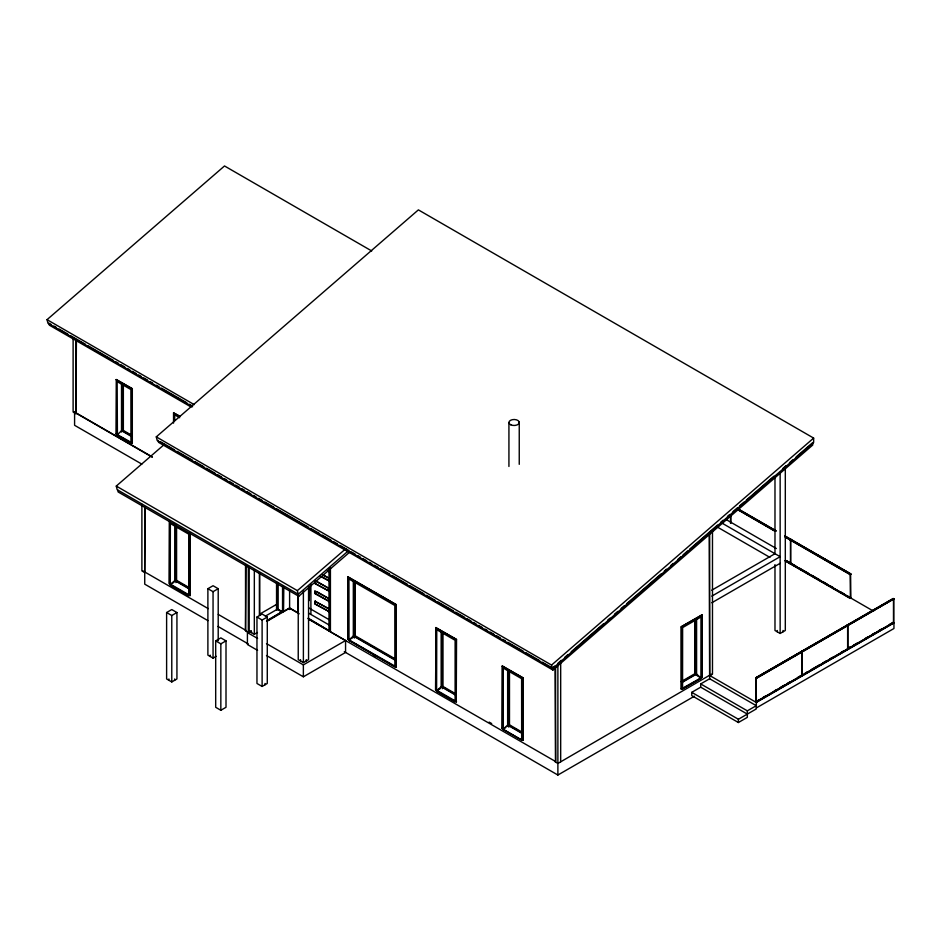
<?xml version="1.0" encoding="UTF-8"?>
<svg xmlns="http://www.w3.org/2000/svg" width="941" height="941" viewBox="0 0 941 941"><rect width="100%" height="100%" fill="white"/><g stroke="black" fill="none" stroke-linecap="round" stroke-linejoin="round"><path stroke-width="1.41" d="M117.413 434.401L117.143 381.611L130.893 389.55L130.952 442.94L116.978 435.201L121.518 430.707L131.834 436.659M190.129 595.535L190.129 533.324L190.129 595.535L169.498 583.632L169.498 521.408L169.227 583.785L170.368 584.443L174.744 580.597L174.744 525.278M189.859 595.7L188.718 595.041L188.718 534.135L170.368 523.549L170.203 585.079L188.541 595.677L188.765 595.077M349.005 639.927L353.322 636.034L395.549 660.417M349.005 640.327L394.867 666.804L394.808 605.475L348.946 578.997L349.005 640.327L394.867 666.804M455.173 701.221L454.95 701.821L436.6 691.235L436.765 629.694L455.115 640.292L455.115 701.186L456.256 701.845L456.538 639.468L435.895 627.553L435.624 689.929L436.765 690.588L441.153 686.742L441.153 631.423M523.031 740.085L521.608 739.579L523.031 740.085L523.031 677.861L502.4 665.946L502.118 728.322L503.27 728.981L507.646 725.135L522.373 733.639M503.317 729.428L521.667 740.014L521.608 678.673L503.27 668.086L503.317 729.428L521.667 740.014M192.611 406.783L47.944 323.257L47.05 319.658L224.511 165.969L371.719 250.965M156.277 436.871L418.38 209.878L813.647 438.094L813.647 442.458L552.438 668.675L157.171 440.459L156.277 436.871L551.544 665.075L552.438 668.675M347.876 551.261L298.262 594.23L117.166 489.673L116.272 486.074L164.604 444.211M350.123 551.767L298.767 596.253L297.368 590.63L345.712 548.779M551.544 665.075L813.647 438.094M796.121 456.961L812.742 442.576L812.742 445.034L552.92 670.039L552.426 668.016L554.637 666.099M557.966 663.229L561.283 660.347M564.612 657.465L567.929 654.583M571.258 651.713L603.381 623.895M607.804 620.048L610.027 618.131M614.461 614.297L617.778 611.415M621.107 608.545L624.424 605.663M626.635 603.746L660.982 574.01M664.299 571.128L666.522 569.211M670.957 565.376L673.168 563.447M677.602 559.613L680.919 556.743M683.131 554.814L687.565 550.979M689.788 549.062L717.477 525.078M720.794 522.196L723.017 520.279M727.452 516.444L729.663 514.527M732.98 511.645L737.415 507.811M739.626 505.893L744.06 502.059M746.284 500.142L773.972 476.158M782.83 468.477L786.158 465.595M789.475 462.725L792.804 459.843M117.143 434.566L115.99 433.895L116.272 379.458L132.316 388.727L132.316 443.011L131.175 442.341M73.116 337.572L73.116 412.052L75.915 413.675L76.409 340.36M115.99 379.623L132.316 388.727M115.99 433.895L132.316 443.011M131.375 435.071L123.353 430.449L122.659 430.837L131.834 436.13M173.544 423.121L173.544 412.852L179.99 416.251M190.164 588.172L176.579 580.326L175.896 580.726L189.47 588.572M170.368 584.443L174.073 582.303M166.616 612.532L171.78 609.556L176.932 612.532L176.932 678.967L171.78 681.943L166.616 678.967L166.616 612.532L171.78 615.508L176.932 612.532M216.148 656.324L213.054 658.124L207.89 655.136L207.89 588.701L213.054 585.725L218.206 588.701L218.206 640.692M207.89 588.701L213.054 591.677L218.206 588.701M259.563 614.202L276.548 604.404M314.917 583.467L329.138 591.148L314.917 583.467L314.917 580.82L329.138 588.501L316.623 581.279M215.689 640.868L220.841 637.88L226.005 640.868L226.005 707.291L220.841 710.279L215.689 707.291L215.689 640.868L220.841 643.844L226.005 640.868M256.964 617.037L262.116 614.05L267.279 617.037L267.279 683.472L262.116 686.448L256.964 683.472L256.964 617.037L262.116 620.013L267.279 617.037M322.422 574.939L329.138 578.28L322.881 574.669M265.374 616.143L276.548 609.697L278.16 609.298L282.265 611.662L266.574 621.248M319.916 576.139L329.138 580.926L321.634 576.598M245.53 565.529L245.53 630.752L246.036 565.235M314.917 591.042L315.376 593.43L329.138 601.37L314.917 593.689L314.917 591.042L329.138 598.723L316.623 591.501M279.595 612.673L282.1 611.227M266.574 620.719L282.265 611.662M283.417 586.714L283.417 611.532L289.605 607.957L298.321 612.991L298.321 595.688M257.587 650.372L247.412 644.503L247.412 632.587L249.894 631.152M267.268 621.119L289.605 608.227L299.191 613.814M245.53 630.752L248.33 632.376L251.129 630.752M353.792 637.092L348.946 639.892L347.805 639.233L348.076 576.845L396.232 604.651L396.232 666.875L395.079 666.204M249.165 568.293L249.165 631.305L254.329 634.293L257.422 632.493M314.917 601.264L329.138 608.945L314.917 601.264L314.917 603.91L329.138 611.591L314.917 603.91M298.321 612.991L298.038 595.853M555.59 666.981L555.59 761.528L330.15 631.682L330.15 568.258M347.805 577.009L396.232 604.651M298.238 595.159L298.238 659.641L303.39 662.617L308.554 659.641L308.554 586.372M266.491 643.597L303.367 664.887L345.559 640.527L345.559 652.442L303.367 676.802L266.491 655.512M347.805 639.233L396.232 666.875M396.243 659.488L355.157 635.775L354.475 636.175L395.549 659.888M435.624 627.706L456.538 639.468M435.624 689.929L435.895 627.553M455.326 693.599L442.988 686.471L442.294 686.871L455.879 694.717M436.765 690.588L440.47 688.459M502.118 666.099L523.031 677.861M711.725 590.23L774.984 553.708M711.819 596.135L780.148 556.684L721.841 523.02M711.819 602.758L780.148 563.306M502.118 728.322L503.541 728.828M521.832 731.992L509.481 724.864L508.799 725.264L522.373 733.11M503.27 728.981L505.835 727.511M682.354 688.342L681.202 689L681.202 626.788L701.845 614.873L702.115 677.249L700.974 677.908L697.269 675.767M790.922 563.459L790.24 563.859L790.922 563.2L787.182 561.036M681.202 626.788L702.115 615.026M785.7 536.888L850.84 573.963L850.158 574.363L850.382 598.053L785.241 560.718M681.178 681.637L694.752 673.791L695.446 674.191L681.86 682.037M681.86 682.566L696.587 674.062L700.916 677.955M555.084 667.275L555.59 761.528M681.202 689L702.115 677.249M682.566 688.941L700.916 678.343L700.974 617.014L682.625 627.6L682.566 688.941L700.916 678.343M774.984 564.612L774.984 630.494L780.148 633.469L785.312 630.494L785.312 466.513M711.467 674.179L560.683 761.822L560.683 661.452M560.683 761.822L557.884 763.433L555.084 761.822M700.692 683.919L709.643 678.755L756.282 705.691L747.33 710.843L700.692 683.919L700.692 687.177L747.33 714.101M785.241 560.977L850.158 598.452L850.84 598.053L850.617 574.363M747.33 710.843L747.33 717.36L738.391 722.523L691.753 695.599L691.753 692.341L700.692 687.177M344.277 651.701L557.884 775.031L694.458 696.175M759.399 699.563L755.682 701.974L893.491 622.413L893.491 598.852L755.682 677.885L893.268 598.452L893.95 598.852L756.141 678.414L756.364 702.115L893.95 622.683L893.95 628.506L756.282 707.985M755.682 678.143L893.268 598.723L893.95 599.111M756.141 678.414L893.95 598.852M763.116 697.422L765.598 695.987M774.278 690.976L776.748 689.553M780.465 687.4L784.194 685.26M786.664 683.825L790.381 681.672M797.827 677.379L801.544 675.238L802.226 675.897L801.544 675.238M805.261 673.086L807.743 671.662M811.46 669.51L820.129 664.499M822.61 663.076L826.327 660.923M830.044 658.782L832.526 657.347M841.207 652.336L843.689 650.901M847.406 648.761C847.935 650.419 847.9 646.69 851.123 646.608M853.605 645.185L857.322 643.032M864.755 638.739L868.472 636.598M872.189 634.446L874.671 633.022M878.388 630.87L882.105 628.717M889.539 624.424L893.268 622.283M756.141 701.974L893.727 622.542L893.727 598.982M709.643 675.497L756.282 702.433L893.95 622.942L893.268 622.542M691.753 692.341L738.391 719.265L756.282 708.938L756.364 702.115M738.497 509.105L775.949 530.724M784.688 535.77L850.84 573.963M738.497 509.363L775.949 530.983M784.688 536.029L850.84 574.222M738.273 509.493L775.713 531.124M737.815 509.493L775.49 531.253M785.241 536.888L850.382 574.492M737.815 509.763L775.255 531.383M785.241 537.146L850.158 574.622M725.734 519.314L776.349 548.532M792.169 563.918L795.921 566.082M799.662 568.246L808.401 573.292M812.142 575.445L819.635 579.774M823.375 581.938L827.127 584.102M829.621 585.537L833.361 587.702M840.854 592.03L844.595 594.183M848.347 596.347L850.84 597.794M785.7 560.448L873.589 611.191M785.476 560.577L850.382 598.053M718.054 527.454L769.926 557.401M755.682 677.885L756.364 678.543M755.682 701.715L755.905 678.285M755.682 701.974L756.364 702.374M47.05 319.658L194.258 404.642M51.379 324.598L48.838 323.128L49.344 325.151L191.117 407.006M53.908 326.056L56.436 327.515M58.965 328.974L67.834 334.09M70.363 335.561L85.549 344.324M88.089 345.782L113.402 360.403M115.931 361.862L118.472 363.332M121.001 364.79L124.8 366.978M127.329 368.449L129.858 369.907M132.387 371.366L136.186 373.565M138.715 375.024L141.256 376.482M143.785 377.941L147.584 380.14M150.113 381.599L152.642 383.058M156.441 385.257L158.97 386.716M161.511 388.174L186.824 402.795M189.353 404.254L191.893 405.712M173.544 412.852L179.719 416.416M179.696 417.722L174.697 414.84L174.697 420.556M160.617 441.811L174.603 449.892M177.155 451.362L192.423 460.173M194.963 461.643L203.868 466.783M206.408 468.253L215.313 473.394M217.853 474.864L221.676 477.063M224.217 478.534L226.769 480.004M229.31 481.474L233.121 483.674M235.673 485.144L239.484 487.344M242.025 488.814L244.578 490.285M247.118 491.755L250.929 493.954M253.482 495.425L256.023 496.895M258.563 498.365L262.386 500.565M264.927 502.035L273.831 507.175M276.372 508.646L308.178 527.007M310.718 528.477L319.622 533.618M322.175 535.088L331.079 540.228M333.62 541.698L337.431 543.898M339.983 545.368L348.888 550.509M351.428 551.979L355.251 554.178M357.792 555.649L360.332 557.119M362.873 558.589L366.696 560.789M369.237 562.259L371.789 563.73M374.33 565.2L378.141 567.399M380.693 568.87L389.598 574.01M392.138 575.48L407.406 584.29M409.947 585.761L423.944 593.842M426.485 595.312L435.389 600.452M437.93 601.922L453.197 610.733M455.738 612.203L464.642 617.343M467.195 618.813L471.006 621.013M473.546 622.483L476.099 623.954M478.64 625.424L482.451 627.623M485.003 629.094L487.544 630.564M490.085 632.034L493.907 634.234M496.448 635.704L500.271 637.904M502.812 639.374L505.352 640.845M507.893 642.315L523.161 651.125M525.713 652.595L539.699 660.676M542.239 662.146L552.426 668.016M552.92 670.039L158.57 442.364L158.064 440.341M117.19 435.001L130.952 442.94M75.845 412.781L151.971 456.738M74.127 412.052L152.348 457.22M327.844 570.493L330.267 571.893M327.386 570.764L329.809 572.163M141.832 464.113L74.586 425.297L74.586 412.052M116.272 486.074L297.368 590.63M173.144 523.502L175.567 524.913M298.767 596.253L118.119 491.955L117.613 489.932M308.613 607.839L330.267 620.342M441.153 686.742L455.879 695.246M308.613 613.132L330.267 625.636M437.047 690.435L456.538 701.692M436.824 691.035L455.173 701.621M373.401 655.277L375.953 656.747M489.132 722.1L491.684 723.57M308.154 618.143L329.268 630.858L308.154 618.672M308.683 619.237L345.559 640.527M283.417 611.532L283.688 586.878M277.689 609.556L282.547 612.356L282.547 586.02M174.744 580.597L189.47 589.101M170.427 584.879L188.765 595.477M142.903 570.916L208.22 608.627M218.3 614.449L246.036 630.47M247.412 632.587L257.587 638.457M207.902 620.625L144.738 584.161L144.691 507.305M218.006 626.459L248.33 643.973M847.865 625.459L847.865 649.019M847.629 625.33L847.629 648.89M802.003 651.937L802.003 675.497M801.767 651.807L801.767 675.367M790.699 539.769L790.699 563.33M790.464 539.899L790.464 563.459M783.018 630.494L783.018 631.811M780.148 472.417L780.148 633.469M777.278 630.494L777.278 631.811M774.984 476.758L774.984 554.355M738.391 719.265L738.391 722.523M730.781 514.88L730.781 523.196M730.545 515.009L730.545 523.325M712.478 530.995L712.478 674.179L709.679 675.791L709.185 534.512M709.679 534.065L709.643 679.473M701.845 614.873L701.845 677.085M696.587 618.719L696.587 675.379M695.446 619.354L695.446 674.721M694.752 618.955L694.752 673.791M681.484 626.941L681.484 689.165M557.884 664.522L557.884 775.031M522.761 678.014L522.761 740.238M519.244 422.156L519.244 464.325M509.481 671.474L509.481 724.864M508.928 422.838L508.928 466.465M508.799 670.451L508.799 727.122M507.646 669.816L507.646 726.452M502.4 665.946L502.4 728.169M456.256 639.621L456.256 701.845M442.988 633.081L442.988 686.471M442.294 632.058L442.294 688.73M395.949 604.804L395.949 667.028M355.157 582.385L355.157 635.775M354.475 581.35L354.475 638.022M353.322 580.715L353.322 637.363M348.076 576.845L348.076 639.068M330.42 568.093L330.42 631.529M328.997 568.917L328.997 631.023M328.68 578.55L328.68 581.197M328.68 588.772L328.68 591.418M328.68 598.982L328.68 601.628M328.68 609.203L328.68 611.85M315.376 580.562L315.376 583.208M315.376 600.993L315.376 603.64M310.906 584.208L310.906 614.461M309.648 587.302L309.189 600.605L309.189 586.114M306.272 659.641L306.272 660.958M303.39 590.807L303.39 662.617M303.367 664.887L303.367 676.802M300.52 659.641L300.52 660.958M289.605 590.513L289.605 609.545M278.16 583.208L278.16 609.298M277.007 582.361L277.007 609.956M276.548 582.385L276.548 609.697M264.997 683.472L264.997 684.789M262.116 620.013L262.116 686.448M259.61 572.916L259.61 615.355M259.481 572.693L259.481 615.191M254.329 569.811L254.329 634.281M251.447 631.305L251.447 632.634M248.33 565.694L248.33 632.376M220.841 643.844L220.841 710.279M213.054 591.677L213.054 658.124M210.172 655.136L210.172 656.465M176.579 526.936L176.579 580.326M175.896 525.913L175.896 582.585M174.65 678.967L174.65 680.284M171.78 615.508L171.78 681.943M168.898 678.967L168.898 680.284M145.196 507.011L144.691 572.528L141.891 570.916L141.891 504.235M132.046 388.892L132.046 443.164M123.353 385.057L123.353 430.449M122.659 384.01L122.659 431.366M121.518 383.293L121.518 432.037M75.915 340.654L75.915 413.675M790.922 539.369L790.24 540.028L790.922 539.369M848.088 625.33L847.406 624.93L848.088 625.33M802.226 651.807L801.544 651.407L802.226 651.807M510.869 424.838A5.187 2.999 0 0 0 519.22 422.932A5.187 2.999 0 0 0 512.175 419.71A5.187 2.999 0 0 0 510.869 424.838"/></g></svg>
